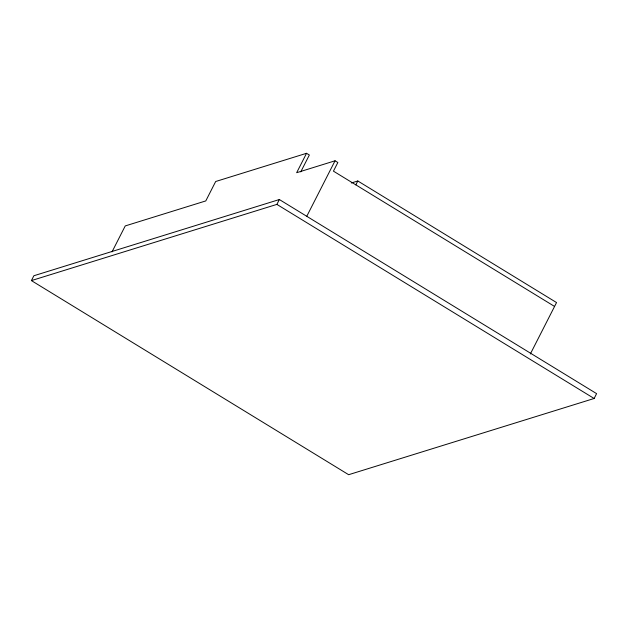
<?xml version="1.0" encoding="UTF-8"?>
<svg xmlns="http://www.w3.org/2000/svg" width="628" height="628" viewBox="0 0 628 628"><rect width="100%" height="100%" fill="white"/><g stroke="black" fill="none" stroke-linecap="round" stroke-linejoin="round"><path stroke-width="0.94" d="M31.4 280.598L33.873 275.747L279.35 199.531L596.6 393.638L594.127 398.49L348.65 474.705L31.4 280.598L276.877 204.39L279.35 199.531M112.027 251.867L125.239 225.931L205.788 200.921L215.679 181.508L306.55 153.295L309.353 155.006L300.749 171.891M306.55 153.295L296.659 172.708L335.054 160.792L337.848 162.503L333.444 171.154L554.563 306.448M306.856 216.126L335.054 160.792M355.833 184.852L357.811 180.974L556.541 302.563L530.338 353.996M351.295 182.999L357.811 180.974M276.877 204.39L594.127 398.49"/></g></svg>
